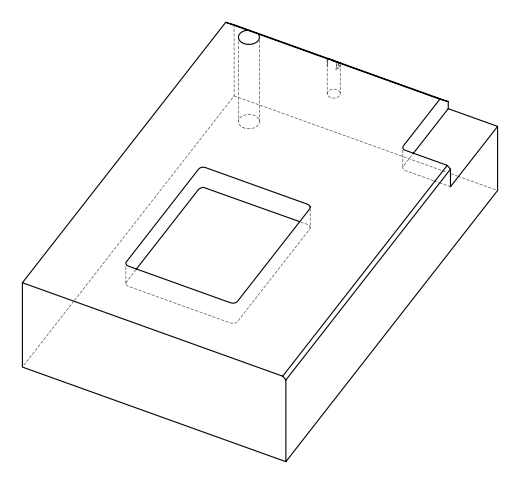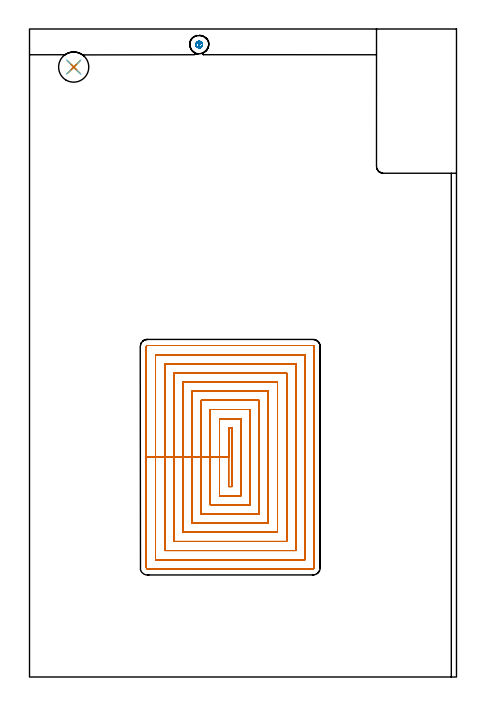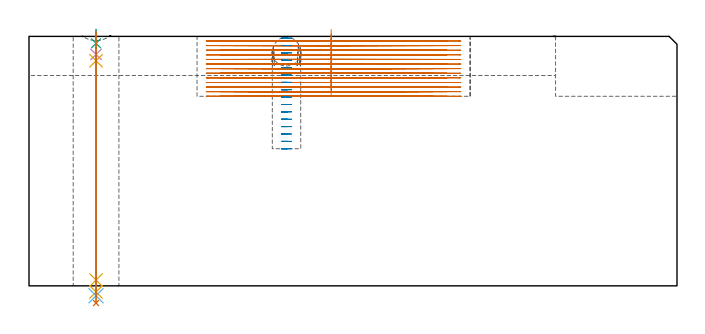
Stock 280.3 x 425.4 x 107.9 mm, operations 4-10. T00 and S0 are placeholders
(PLAN: 10 operations, 6 tool changes, 126.9 min)
(1 AREA_MILL | FG_CHAMFER_SURFACE | UGT0205_001 | 5.44 min | 1923 mm3)
(2 AREA_MILL_1 | FG_CHAMFER_SURFACE_1 | UGT0205_001 | 11.38 min | 33587 mm3)
(3 MILL_CORNER_NOTCH_RECTANGULAR | CORNER_NOTCH_RECTANGULAR | NXT0201_009 | Follow Part, ap 2, ae 75% | 27.37 min | 127607 mm3)
(4 MILL_RECTANGULAR_POCKET | POCKET_RECTANGULAR_STRAIGHT | NXT0201_009 | Follow Part, ap 2, ae 75% | 79.8 min | 472487 mm3)
(5 MILL_BLIND_HOLE_FROM_SOLID_MATERIAL | STEP1POCKET | NXT0201_009 | Spiral | 1.39 min | 4953 mm3)
(6 SPOT_DRILL | STEP1HOLE | NXT0321_9005460120000 | 0.05 min | 195 mm3)
(7 DRILL_BLIND_HOLE_INTO_CENTER | STEP1HOLE | NXT0301_023 | 0.04 min | 104 mm3)
(8 GUN_DRILL_THROUGH_HOLE | STEP1HOLE | UGT0307_001 | 0.49 min | 1928 mm3)
(9 SPADE_DRILL_TO_ENLARGE_THROUGH_HOLE | STEP1HOLE | UGT0306_003 | 0.46 min | 10999 mm3)
(10 DRILL_TO_ENLARGE_THROUGH_HOLE | STEP1HOLE | UGT0301_264 | 0.47 min | 19962 mm3)
(TOOL UGT0205_001 | Chamfer Mill 20 x 3 x 45 deg. | D20 FL50 Z2)
(TOOL NXT0201_009 | ENDMILL 8mm [2P460-0800-NA 1630] | D8 FL26 Z6)
(TOOL NXT0321_9005460120000 | NC Spot Drill, 142deg, 12mm, Carbide, Uncoated | D12 PA142 FL30 Z2)
(TOOL NXT0301_023 | Carbide Drill 5.2mm [860.1-0520-016A1-MM 2214] | D5.2 PA140 FL28 Z2)
(TOOL UGT0307_001 | Gun Drill 5 mm | D5 PA130 FL24 Z1)
(TOOL UGT0306_003 | Spade Drill 12.5mm | D12.5 PA132 FL10 Z2)
(TOOL UGT0301_264 | Twist Drill 19.8 mm | D19.8 PA118 FL140 Z2)
(OP 4 MILL_RECTANGULAR_POCKET)
G17 G21 G94 G90
T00 M6
G54
G17 G0 G90 X130.7 Y162.932 S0 M3
G43 Z117.9 H1
Z110.9
G94 G1 Y144.3 Z105.908 F250.
Y125. F500.
X132.8
Y163.6
X130.7
Y144.3
X124.7
Y119.
X138.8
Y169.6
X124.7
Y144.3
X118.7
Y113.
X144.8
Y175.6
X118.7
Y144.3
X112.7
Y107.
X150.8
Y181.6
X112.7
Y144.3
X106.7
Y101.
X156.8
Y187.6
X106.7
Y144.3
X100.7
Y95.
X162.8
Y193.6
X100.7
Y144.3
X94.7
Y89.
X168.8
Y199.6
X94.7
Y144.3
X88.7
Y83.
X174.8
Y205.6
X88.7
Y144.3
X82.7
Y77.
X180.8
Y211.6
X82.7
Y144.3
X76.7
Y71.7
G3 X77.4 Y71. R0.7
G1 X186.1
G3 X186.8 Y71.7 R0.7
G1 Y216.9
G3 X186.1 Y217.6 R0.7
G1 X77.4
G3 X76.7 Y216.9 R0.7
G1 Y144.3
Y143.3
G0 X130.7 Y162.932 Z108.908
G1 Y144.3 Z103.915 F250.
Y125. F500.
X132.8
Y163.6
X130.7
Y144.3
X124.7
Y119.
X138.8
Y169.6
X124.7
Y144.3
X118.7
Y113.
X144.8
Y175.6
X118.7
Y144.3
X112.7
Y107.
X150.8
Y181.6
X112.7
Y144.3
X106.7
Y101.
X156.8
Y187.6
X106.7
Y144.3
X100.7
Y95.
X162.8
Y193.6
X100.7
Y144.3
X94.7
Y89.
X168.8
Y199.6
X94.7
Y144.3
X88.7
Y83.
X174.8
Y205.6
X88.7
Y144.3
X82.7
Y77.
X180.8
Y211.6
X82.7
Y144.3
X76.7
Y71.7
G3 X77.4 Y71. R0.7
G1 X186.1
G3 X186.8 Y71.7 R0.7
G1 Y216.9
G3 X186.1 Y217.6 R0.7
G1 X77.4
G3 X76.7 Y216.9 R0.7
G1 Y144.3
Y143.3
G0 X130.7 Y162.932 Z106.915
G1 Y144.3 Z101.923 F250.
Y125. F500.
X132.8
Y163.6
X130.7
Y144.3
X124.7
Y119.
X138.8
Y169.6
X124.7
Y144.3
X118.7
Y113.
X144.8
Y175.6
X118.7
Y144.3
X112.7
Y107.
X150.8
Y181.6
X112.7
Y144.3
X106.7
Y101.
X156.8
Y187.6
X106.7
Y144.3
X100.7
Y95.
X162.8
Y193.6
X100.7
Y144.3
X94.7
Y89.
X168.8
Y199.6
X94.7
Y144.3
X88.7
Y83.
X174.8
Y205.6
X88.7
Y144.3
X82.7
Y77.
X180.8
Y211.6
X82.7
Y144.3
X76.7
Y71.7
G3 X77.4 Y71. R0.7
G1 X186.1
G3 X186.8 Y71.7 R0.7
G1 Y216.9
G3 X186.1 Y217.6 R0.7
G1 X77.4
G3 X76.7 Y216.9 R0.7
G1 Y144.3
Y143.3
G0 X130.7 Y162.932 Z104.923
G1 Y144.3 Z99.931 F250.
Y125. F500.
X132.8
Y163.6
X130.7
Y144.3
X124.7
Y119.
X138.8
Y169.6
X124.7
Y144.3
X118.7
Y113.
X144.8
Y175.6
X118.7
Y144.3
X112.7
Y107.
X150.8
Y181.6
X112.7
Y144.3
X106.7
Y101.
X156.8
Y187.6
X106.7
Y144.3
X100.7
Y95.
X162.8
Y193.6
X100.7
Y144.3
X94.7
Y89.
X168.8
Y199.6
X94.7
Y144.3
X88.7
Y83.
X174.8
Y205.6
X88.7
Y144.3
X82.7
Y77.
X180.8
Y211.6
X82.7
Y144.3
X76.7
Y71.7
G3 X77.4 Y71. R0.7
G1 X186.1
G3 X186.8 Y71.7 R0.7
G1 Y216.9
G3 X186.1 Y217.6 R0.7
G1 X77.4
G3 X76.7 Y216.9 R0.7
G1 Y144.3
Y143.3
G0 X130.7 Y162.932 Z102.931
G1 Y144.3 Z97.938 F250.
Y125. F500.
X132.8
Y163.6
X130.7
Y144.3
X124.7
Y119.
X138.8
Y169.6
X124.7
Y144.3
X118.7
Y113.
X144.8
Y175.6
X118.7
Y144.3
X112.7
Y107.
X150.8
Y181.6
X112.7
Y144.3
X106.7
Y101.
X156.8
Y187.6
X106.7
Y144.3
X100.7
Y95.
X162.8
Y193.6
X100.7
Y144.3
X94.7
Y89.
X168.8
Y199.6
X94.7
Y144.3
X88.7
Y83.
X174.8
Y205.6
X88.7
Y144.3
X82.7
Y77.
X180.8
Y211.6
X82.7
Y144.3
X76.7
Y71.7
G3 X77.4 Y71. R0.7
G1 X186.1
G3 X186.8 Y71.7 R0.7
G1 Y216.9
G3 X186.1 Y217.6 R0.7
G1 X77.4
G3 X76.7 Y216.9 R0.7
G1 Y144.3
Y143.3
G0 X130.7 Y162.932 Z100.938
G1 Y144.3 Z95.946 F250.
Y125. F500.
X132.8
Y163.6
X130.7
Y144.3
X124.7
Y119.
X138.8
Y169.6
X124.7
Y144.3
X118.7
Y113.
X144.8
Y175.6
X118.7
Y144.3
X112.7
Y107.
X150.8
Y181.6
X112.7
Y144.3
X106.7
Y101.
X156.8
Y187.6
X106.7
Y144.3
X100.7
Y95.
X162.8
Y193.6
X100.7
Y144.3
X94.7
Y89.
X168.8
Y199.6
X94.7
Y144.3
X88.7
Y83.
X174.8
Y205.6
X88.7
Y144.3
X82.7
Y77.
X180.8
Y211.6
X82.7
Y144.3
X76.7
Y71.7
G3 X77.4 Y71. R0.7
G1 X186.1
G3 X186.8 Y71.7 R0.7
G1 Y216.9
G3 X186.1 Y217.6 R0.7
G1 X77.4
G3 X76.7 Y216.9 R0.7
G1 Y144.3
Y143.3
G0 X130.7 Y162.932 Z98.946
G1 Y144.3 Z93.954 F250.
Y125. F500.
X132.8
Y163.6
X130.7
Y144.3
X124.7
Y119.
X138.8
Y169.6
X124.7
Y144.3
X118.7
Y113.
X144.8
Y175.6
X118.7
Y144.3
X112.7
Y107.
X150.8
Y181.6
X112.7
Y144.3
X106.7
Y101.
X156.8
Y187.6
X106.7
Y144.3
X100.7
Y95.
X162.8
Y193.6
X100.7
Y144.3
X94.7
Y89.
X168.8
Y199.6
X94.7
Y144.3
X88.7
Y83.
X174.8
Y205.6
X88.7
Y144.3
X82.7
Y77.
X180.8
Y211.6
X82.7
Y144.3
X76.7
Y71.7
G3 X77.4 Y71. R0.7
G1 X186.1
G3 X186.8 Y71.7 R0.7
G1 Y216.9
G3 X186.1 Y217.6 R0.7
G1 X77.4
G3 X76.7 Y216.9 R0.7
G1 Y144.3
Y143.3
G0 X130.7 Y162.932 Z96.954
G1 Y144.3 Z91.962 F250.
Y125. F500.
X132.8
Y163.6
X130.7
Y144.3
X124.7
Y119.
X138.8
Y169.6
X124.7
Y144.3
X118.7
Y113.
X144.8
Y175.6
X118.7
Y144.3
X112.7
Y107.
X150.8
Y181.6
X112.7
Y144.3
X106.7
Y101.
X156.8
Y187.6
X106.7
Y144.3
X100.7
Y95.
X162.8
Y193.6
X100.7
Y144.3
X94.7
Y89.
X168.8
Y199.6
X94.7
Y144.3
X88.7
Y83.
X174.8
Y205.6
X88.7
Y144.3
X82.7
Y77.
X180.8
Y211.6
X82.7
Y144.3
X76.7
Y71.7
G3 X77.4 Y71. R0.7
G1 X186.1
G3 X186.8 Y71.7 R0.7
G1 Y216.9
G3 X186.1 Y217.6 R0.7
G1 X77.4
G3 X76.7 Y216.9 R0.7
G1 Y144.3
Y143.3
G0 X130.7 Y162.932 Z94.962
G1 Y144.3 Z89.969 F250.
Y125. F500.
X132.8
Y163.6
X130.7
Y144.3
X124.7
Y119.
X138.8
Y169.6
X124.7
Y144.3
X118.7
Y113.
X144.8
Y175.6
X118.7
Y144.3
X112.7
Y107.
X150.8
Y181.6
X112.7
Y144.3
X106.7
Y101.
X156.8
Y187.6
X106.7
Y144.3
X100.7
Y95.
X162.8
Y193.6
X100.7
Y144.3
X94.7
Y89.
X168.8
Y199.6
X94.7
Y144.3
X88.7
Y83.
X174.8
Y205.6
X88.7
Y144.3
X82.7
Y77.
X180.8
Y211.6
X82.7
Y144.3
X76.7
Y71.7
G3 X77.4 Y71. R0.7
G1 X186.1
G3 X186.8 Y71.7 R0.7
G1 Y216.9
G3 X186.1 Y217.6 R0.7
G1 X77.4
G3 X76.7 Y216.9 R0.7
G1 Y144.3
Y143.3
G0 X130.7 Y162.932 Z92.969
G1 Y144.3 Z87.977 F250.
Y125. F500.
X132.8
Y163.6
X130.7
Y144.3
X124.7
Y119.
X138.8
Y169.6
X124.7
Y144.3
X118.7
Y113.
X144.8
Y175.6
X118.7
Y144.3
X112.7
Y107.
X150.8
Y181.6
X112.7
Y144.3
X106.7
Y101.
X156.8
Y187.6
X106.7
Y144.3
X100.7
Y95.
X162.8
Y193.6
X100.7
Y144.3
X94.7
Y89.
X168.8
Y199.6
X94.7
Y144.3
X88.7
Y83.
X174.8
Y205.6
X88.7
Y144.3
X82.7
Y77.
X180.8
Y211.6
X82.7
Y144.3
X76.7
Y71.7
G3 X77.4 Y71. R0.7
G1 X186.1
G3 X186.8 Y71.7 R0.7
G1 Y216.9
G3 X186.1 Y217.6 R0.7
G1 X77.4
G3 X76.7 Y216.9 R0.7
G1 Y144.3
Y143.3
G0 X130.7 Y162.932 Z90.977
G1 Y144.3 Z85.985 F250.
Y125. F500.
X132.8
Y163.6
X130.7
Y144.3
X124.7
Y119.
X138.8
Y169.6
X124.7
Y144.3
X118.7
Y113.
X144.8
Y175.6
X118.7
Y144.3
X112.7
Y107.
X150.8
Y181.6
X112.7
Y144.3
X106.7
Y101.
X156.8
Y187.6
X106.7
Y144.3
X100.7
Y95.
X162.8
Y193.6
X100.7
Y144.3
X94.7
Y89.
X168.8
Y199.6
X94.7
Y144.3
X88.7
Y83.
X174.8
Y205.6
X88.7
Y144.3
X82.7
Y77.
X180.8
Y211.6
X82.7
Y144.3
X76.7
Y71.7
G3 X77.4 Y71. R0.7
G1 X186.1
G3 X186.8 Y71.7 R0.7
G1 Y216.9
G3 X186.1 Y217.6 R0.7
G1 X77.4
G3 X76.7 Y216.9 R0.7
G1 Y144.3
Y143.3
G0 X130.7 Y162.932 Z88.985
G1 Y144.3 Z83.992 F250.
Y125. F500.
X132.8
Y163.6
X130.7
Y144.3
X124.7
Y119.
X138.8
Y169.6
X124.7
Y144.3
X118.7
Y113.
X144.8
Y175.6
X118.7
Y144.3
X112.7
Y107.
X150.8
Y181.6
X112.7
Y144.3
X106.7
Y101.
X156.8
Y187.6
X106.7
Y144.3
X100.7
Y95.
X162.8
Y193.6
X100.7
Y144.3
X94.7
Y89.
X168.8
Y199.6
X94.7
Y144.3
X88.7
Y83.
X174.8
Y205.6
X88.7
Y144.3
X82.7
Y77.
X180.8
Y211.6
X82.7
Y144.3
X76.7
Y71.7
G3 X77.4 Y71. R0.7
G1 X186.1
G3 X186.8 Y71.7 R0.7
G1 Y216.9
G3 X186.1 Y217.6 R0.7
G1 X77.4
G3 X76.7 Y216.9 R0.7
G1 Y144.3
Y143.3
G0 X130.7 Y162.932 Z86.992
G1 Y144.3 Z82. F250.
Y125. F500.
X132.8
Y163.6
X130.7
Y144.3
X124.7
Y119.
X138.8
Y169.6
X124.7
Y144.3
X118.7
Y113.
X144.8
Y175.6
X118.7
Y144.3
X112.7
Y107.
X150.8
Y181.6
X112.7
Y144.3
X106.7
Y101.
X156.8
Y187.6
X106.7
Y144.3
X100.7
Y95.
X162.8
Y193.6
X100.7
Y144.3
X94.7
Y89.
X168.8
Y199.6
X94.7
Y144.3
X88.7
Y83.
X174.8
Y205.6
X88.7
Y144.3
X82.7
Y77.
X180.8
Y211.6
X82.7
Y144.3
X76.7
Y71.7
G3 X77.4 Y71. R0.7
G1 X186.1
G3 X186.8 Y71.7 R0.7
G1 Y216.9
G3 X186.1 Y217.6 R0.7
G1 X77.4
G3 X76.7 Y216.9 R0.7
G1 Y144.3
Y143.3
G0 Z117.9
M5
M2
(OP 5 MILL_BLIND_HOLE_FROM_SOLID_MATERIAL)
G17 G21 G94 G90
T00 M6
G54
G17 G0 G90 X111.4 Y415.2 S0 M3
G43 Z117.9 H1
Z107.159
G94 G3 X111.761 Y415.607 R0.364 F250.
X111.274 Y416.268 R0.829
X109.782 Y416.075 R1.45
X109.309 Y414.698 R1.357
X111.902 Y413.109 R2.15
X109.309 Y414.698 R-2.15
X110.606 Y413.904 R1.075
X111.4 Y415.2 R1.075
G0 Z103.969
G3 X111.761 Y415.607 R0.364
X111.274 Y416.268 R0.829
X109.782 Y416.075 R1.45
X109.309 Y414.698 R1.357
X111.902 Y413.109 R2.15
X109.309 Y414.698 R-2.15
X110.606 Y413.904 R1.075
X111.4 Y415.2 R1.075
G0 Z100.778
G3 X111.761 Y415.607 R0.364
X111.274 Y416.268 R0.829
X109.782 Y416.075 R1.45
X109.309 Y414.698 R1.357
X111.902 Y413.109 R2.15
X109.309 Y414.698 R-2.15
X110.606 Y413.904 R1.075
X111.4 Y415.2 R1.075
G0 Z97.588
G3 X111.761 Y415.607 R0.364
X111.274 Y416.268 R0.829
X109.782 Y416.075 R1.45
X109.309 Y414.698 R1.357
X111.902 Y413.109 R2.15
X109.309 Y414.698 R-2.15
X110.606 Y413.904 R1.075
X111.4 Y415.2 R1.075
G0 Z94.397
G3 X111.761 Y415.607 R0.364
X111.274 Y416.268 R0.829
X109.782 Y416.075 R1.45
X109.309 Y414.698 R1.357
X111.902 Y413.109 R2.15
X109.309 Y414.698 R-2.15
X110.606 Y413.904 R1.075
X111.4 Y415.2 R1.075
G0 Z91.206
G3 X111.761 Y415.607 R0.364
X111.274 Y416.268 R0.829
X109.782 Y416.075 R1.45
X109.309 Y414.698 R1.357
X111.902 Y413.109 R2.15
X109.309 Y414.698 R-2.15
X110.606 Y413.904 R1.075
X111.4 Y415.2 R1.075
G0 Z88.016
G3 X111.761 Y415.607 R0.364
X111.274 Y416.268 R0.829
X109.782 Y416.075 R1.45
X109.309 Y414.698 R1.357
X111.902 Y413.109 R2.15
X109.309 Y414.698 R-2.15
X110.606 Y413.904 R1.075
X111.4 Y415.2 R1.075
G0 Z84.825
G3 X111.761 Y415.607 R0.364
X111.274 Y416.268 R0.829
X109.782 Y416.075 R1.45
X109.309 Y414.698 R1.357
X111.902 Y413.109 R2.15
X109.309 Y414.698 R-2.15
X110.606 Y413.904 R1.075
X111.4 Y415.2 R1.075
G0 Z81.634
G3 X111.761 Y415.607 R0.364
X111.274 Y416.268 R0.829
X109.782 Y416.075 R1.45
X109.309 Y414.698 R1.357
X111.902 Y413.109 R2.15
X109.309 Y414.698 R-2.15
X110.606 Y413.904 R1.075
X111.4 Y415.2 R1.075
G0 Z78.444
G3 X111.761 Y415.607 R0.364
X111.274 Y416.268 R0.829
X109.782 Y416.075 R1.45
X109.309 Y414.698 R1.357
X111.902 Y413.109 R2.15
X109.309 Y414.698 R-2.15
X110.606 Y413.904 R1.075
X111.4 Y415.2 R1.075
G0 Z75.253
G3 X111.761 Y415.607 R0.364
X111.274 Y416.268 R0.829
X109.782 Y416.075 R1.45
X109.309 Y414.698 R1.357
X111.902 Y413.109 R2.15
X109.309 Y414.698 R-2.15
X110.606 Y413.904 R1.075
X111.4 Y415.2 R1.075
G0 Z72.063
G3 X111.761 Y415.607 R0.364
X111.274 Y416.268 R0.829
X109.782 Y416.075 R1.45
X109.309 Y414.698 R1.357
X111.902 Y413.109 R2.15
X109.309 Y414.698 R-2.15
X110.606 Y413.904 R1.075
X111.4 Y415.2 R1.075
G0 Z68.872
G3 X111.761 Y415.607 R0.364
X111.274 Y416.268 R0.829
X109.782 Y416.075 R1.45
X109.309 Y414.698 R1.357
X111.902 Y413.109 R2.15
X109.309 Y414.698 R-2.15
X110.606 Y413.904 R1.075
X111.4 Y415.2 R1.075
G0 Z65.681
G3 X111.761 Y415.607 R0.364
X111.274 Y416.268 R0.829
X109.782 Y416.075 R1.45
X109.309 Y414.698 R1.357
X111.902 Y413.109 R2.15
X109.309 Y414.698 R-2.15
X110.606 Y413.904 R1.075
X111.4 Y415.2 R1.075
G0 Z62.491
G3 X111.761 Y415.607 R0.364
X111.274 Y416.268 R0.829
X109.782 Y416.075 R1.45
X109.309 Y414.698 R1.357
X111.902 Y413.109 R2.15
X109.309 Y414.698 R-2.15
X110.606 Y413.904 R1.075
X111.4 Y415.2 R1.075
G0 Z59.3
G3 X111.761 Y415.607 R0.364
X111.274 Y416.268 R0.829
X109.782 Y416.075 R1.45
X109.309 Y414.698 R1.357
X111.902 Y413.109 R2.15
X109.309 Y414.698 R-2.15
X110.606 Y413.904 R1.075
X111.4 Y415.2 R1.075
G0 Z117.9
M5
M2
(OP 6 SPOT_DRILL)
G17 G21 G94 G90
T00 M6
G54
G17 G0 G90 X29. Y400.4 S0 M3
G43 Z117.9 H0
G94 G81 G98 Z104.9 F250. R110.9
G80
M5
M2
(OP 7 DRILL_BLIND_HOLE_INTO_CENTER)
G17 G21 G94 G90
T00 M6
G54
G17 G0 G90 X29. Y400.4 S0 M3
G43 Z117.9 H1
G94 G81 G98 Z100.1 F250. R109.9
G80
M5
M2
(OP 8 GUN_DRILL_THROUGH_HOLE)
G17 G21 G94 G90
T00 M6
G54
G17 G0 G90 X29. Y400.4 M8
G43 Z117.9 H0
Z105.762
S716 M3
G94 G1 Z97.344 F125. M26
G4 X.084
Z2.5 F250.
G4 X.084
Z-2.666 F125.
G4 X.084
M5
M9
G0 Z105.762
Z117.9
M2
(OP 9 SPADE_DRILL_TO_ENLARGE_THROUGH_HOLE)
G17 G21 G94 G90
T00 M6
G54
G17 G0 G90 X29. Y400.4 S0 M3
G43 Z117.9 H0
G94 G73 G98 Z-4.283 F250. Q12.465 R109.9
G80
M5
M2
(OP 10 DRILL_TO_ENLARGE_THROUGH_HOLE)
G17 G21 G94 G90
T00 M6
G54
G17 G0 G90 X29. Y400.4 S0 M3
G43 Z117.9 H0
G94 G73 G98 Z-7.449 F250. Q19.225 R109.9
G80
M5
M2
